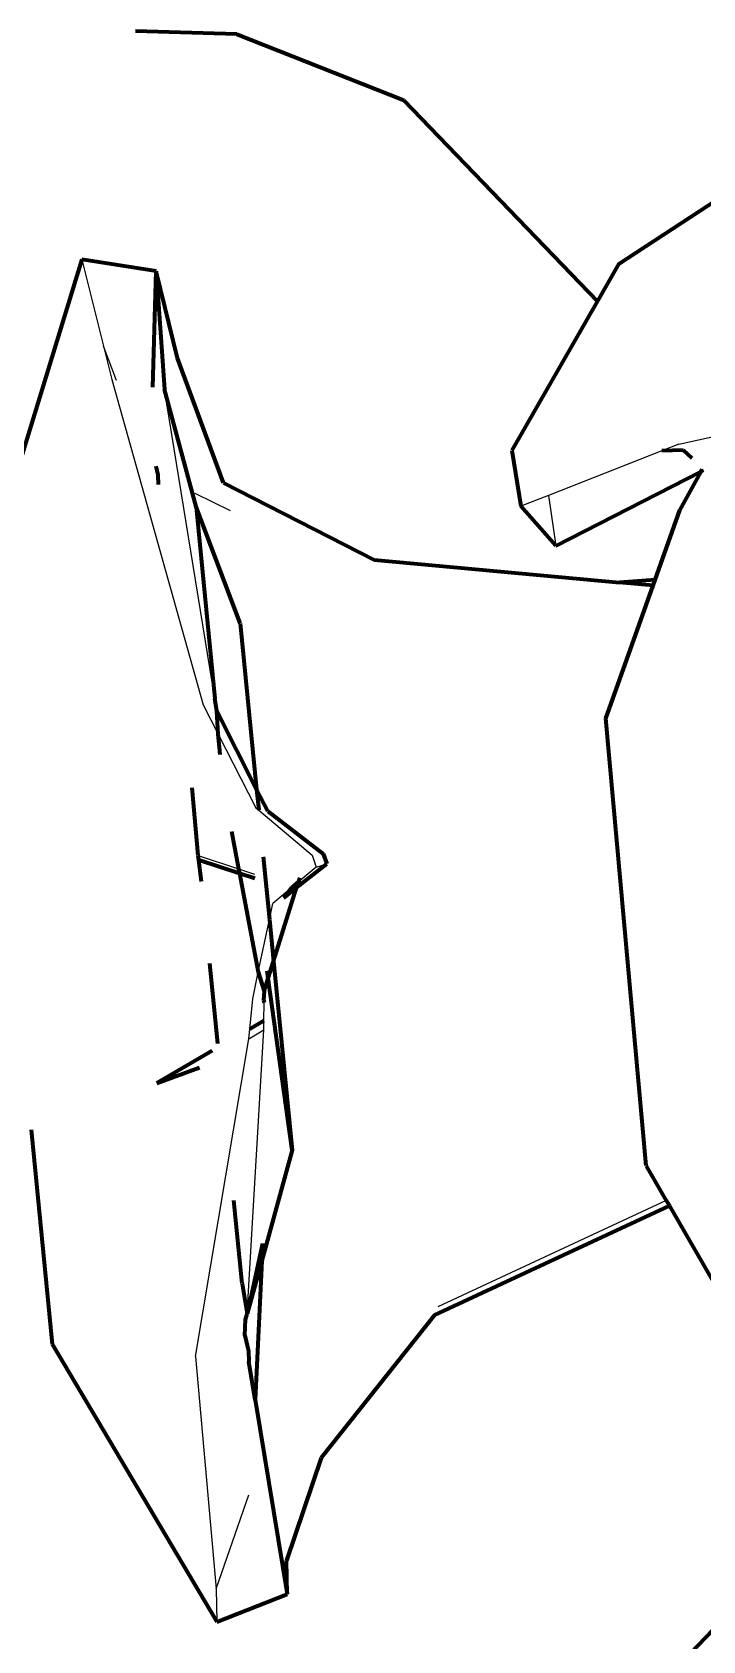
# Model space of a CAD drawing. Header units: millimetres. Extents: x 4307 to 31003, y 2809 to 20009.
# Drawn here: x 11353.06 to 11365.02, y 9336.18 to 9364.86 of the extents above; entities that cross this region are included whole.
import ezdxf

# ---------------------------------------------------------------- set-up
doc = ezdxf.new("R2010")
doc.units = ezdxf.units.MM
doc.layers.add('ProfileEdges', color=7, linetype='Continuous')

msp = doc.modelspace()

# ---------------------------------------------------------------- linework, layer by layer
for p, q in [((11353.944, 9360.807), (11354.327, 9359.266)), ((11354.562, 9358.654), (11354.327, 9359.266)), ((11354.327, 9359.266), (11354.475, 9358.671)), ((11354.475, 9358.671), (11356.109, 9352.866)), ((11356.313, 9352.984), (11355.415, 9358.494)), ((11364.592, 9357.518), (11368.311, 9358.325)), ((11364.292, 9357.4), (11362.267, 9356.603)), ((11364.592, 9357.518), (11364.292, 9357.4)), ((11355.304, 9356.97), (11355.27, 9356.987)), ((11356.594, 9356.326), (11355.966, 9356.639)), ((11362.267, 9356.603), (11361.776, 9356.409)), ((11362.267, 9356.603), (11362.401, 9355.704)), ((11356.109, 9352.866), (11356.375, 9352.346)), ((11356.375, 9352.346), (11357.046, 9351.033)), ((11357.046, 9351.033), (11357.098, 9350.989)), ((11357.098, 9350.989), (11358.052, 9350.191)), ((11356.018, 9350.182), (11356.74, 9349.944)), ((11356.74, 9349.944), (11357.021, 9349.852)), ((11358.122, 9349.975), (11357.804, 9349.707)), ((11358.052, 9350.191), (11358.122, 9349.975)), ((11358.122, 9349.975), (11358.316, 9350.033)), ((11357.684, 9349.607), (11357.35, 9349.325)), ((11357.29, 9349.042), (11357.35, 9349.325)), ((11357.091, 9348.102), (11357.29, 9349.042)), ((11356.991, 9347.627), (11357.091, 9348.102)), ((11356.94, 9347.086), (11356.991, 9347.627)), ((11357.192, 9347.232), (11357.194, 9347.564)), ((11356.89, 9342.012), (11357.191, 9347.072)), ((11356.924, 9346.915), (11356.94, 9347.086)), ((11356.924, 9346.915), (11357.191, 9347.072)), ((11357.191, 9347.072), (11357.192, 9347.232)), ((11355.971, 9341.252), (11356.924, 9346.915)), ((11364.369, 9344.031), (11360.293, 9342.138)), ((11355.971, 9341.252), (11356.337, 9337.109)), ((11356.337, 9337.109), (11356.923, 9338.784)), ((11356.337, 9337.109), (11356.35, 9336.519))]:
    msp.add_line(p, q)
at = {"layer": 'ProfileEdges', "lineweight": 211}
for p, q in [((11356.705, 9364.829), (11354.901, 9364.878)), ((11356.705, 9364.829), (11359.687, 9363.649)), ((11363.523, 9360.73), (11369.752, 9364.818)), ((11359.687, 9363.649), (11363.141, 9360.064)), ((11353.944, 9360.807), (11352.11, 9354.835)), ((11355.271, 9360.6), (11353.944, 9360.807)), ((11355.212, 9358.532), (11355.271, 9360.6)), ((11355.271, 9360.6), (11355.415, 9358.494)), ((11355.648, 9359.048), (11355.271, 9360.6)), ((11363.523, 9360.73), (11363.141, 9360.064)), ((11363.141, 9360.064), (11361.613, 9357.404)), ((11356.47, 9356.829), (11355.648, 9359.048)), ((11355.984, 9356.398), (11355.415, 9358.494)), ((11361.613, 9357.404), (11361.776, 9356.409)), ((11364.673, 9357.408), (11364.292, 9357.4)), ((11364.673, 9357.408), (11364.828, 9357.267)), ((11355.304, 9356.97), (11355.27, 9357.124)), ((11355.309, 9356.796), (11355.304, 9356.97)), ((11356.47, 9356.829), (11359.16, 9355.455)), ((11362.401, 9355.704), (11364.99, 9357.029)), ((11364.614, 9356.337), (11364.99, 9357.029)), ((11364.99, 9357.029), (11365.013, 9357.071)), ((11364.99, 9357.029), (11365.032, 9357.051)), ((11356.768, 9354.323), (11355.984, 9356.398)), ((11355.984, 9356.398), (11356.313, 9352.984)), ((11362.401, 9355.704), (11361.776, 9356.409)), ((11364.173, 9355.099), (11364.614, 9356.337)), ((11359.16, 9355.455), (11363.538, 9355.052)), ((11364.173, 9355.099), (11363.538, 9355.052)), ((11364.137, 9354.997), (11364.173, 9355.099)), ((11363.292, 9352.626), (11364.137, 9354.997)), ((11364.137, 9354.997), (11363.538, 9355.052)), ((11356.768, 9354.323), (11357.061, 9351.362)), ((11356.35, 9352.762), (11356.313, 9352.984)), ((11357.061, 9351.362), (11356.35, 9352.762)), ((11356.375, 9352.346), (11356.35, 9352.762)), ((11364.01, 9344.652), (11363.292, 9352.626)), ((11356.397, 9352.115), (11356.375, 9352.346)), ((11356.408, 9351.98), (11356.397, 9352.115)), ((11356.018, 9350.182), (11355.908, 9351.389)), ((11357.061, 9351.362), (11357.098, 9350.989)), ((11357.258, 9350.974), (11357.061, 9351.362)), ((11357.258, 9350.974), (11358.249, 9350.211)), ((11356.613, 9350.608), (11356.74, 9349.944)), ((11358.249, 9350.211), (11358.316, 9350.033)), ((11356.028, 9350.098), (11356.018, 9350.182)), ((11356.756, 9349.862), (11356.028, 9350.098)), ((11356.078, 9349.716), (11356.028, 9350.098)), ((11356.74, 9349.944), (11356.756, 9349.862)), ((11357.18, 9350.159), (11357.29, 9349.042)), ((11357.773, 9349.609), (11358.316, 9350.033)), ((11357.031, 9349.772), (11356.756, 9349.862)), ((11356.756, 9349.862), (11357.091, 9348.102)), ((11357.804, 9349.707), (11357.684, 9349.607)), ((11357.773, 9349.609), (11357.804, 9349.707)), ((11357.829, 9349.787), (11357.804, 9349.707)), ((11357.364, 9348.3), (11357.773, 9349.609)), ((11357.544, 9349.43), (11357.773, 9349.609)), ((11357.684, 9349.607), (11357.544, 9349.43)), ((11357.29, 9349.042), (11357.364, 9348.3)), ((11356.37, 9346.826), (11356.225, 9348.259)), ((11357.268, 9347.995), (11357.364, 9348.3)), ((11357.364, 9348.3), (11357.697, 9344.927)), ((11357.091, 9348.102), (11357.195, 9347.761)), ((11357.195, 9347.761), (11357.268, 9347.995)), ((11357.268, 9347.995), (11357.25, 9348.126)), ((11357.697, 9344.927), (11357.268, 9347.995)), ((11357.195, 9347.761), (11357.186, 9347.604)), ((11357.186, 9347.604), (11357.194, 9347.564)), ((11357.192, 9347.232), (11356.94, 9347.086)), ((11356.27, 9346.697), (11355.278, 9346.123)), ((11355.278, 9346.123), (11356.044, 9346.405)), ((11353.039, 9345.298), (11353.413, 9341.467)), ((11357.697, 9344.927), (11357.151, 9342.954)), ((11364.01, 9344.652), (11364.369, 9344.031)), ((11356.804, 9342.544), (11356.653, 9344.034)), ((11360.233, 9341.984), (11364.425, 9343.935)), ((11364.369, 9344.031), (11364.425, 9343.935)), ((11364.425, 9343.935), (11365.93, 9341.331)), ((11357.165, 9343.264), (11356.89, 9342.012)), ((11357.165, 9343.264), (11357.151, 9342.954)), ((11357.151, 9342.954), (11356.89, 9342.012)), ((11357.151, 9342.954), (11357.036, 9340.475)), ((11356.804, 9342.544), (11356.89, 9342.012)), ((11356.848, 9341.622), (11356.864, 9341.907)), ((11356.864, 9341.907), (11356.89, 9342.012)), ((11360.233, 9341.984), (11358.213, 9339.442)), ((11356.848, 9341.622), (11356.916, 9341.343)), ((11353.413, 9341.467), (11356.35, 9336.519)), ((11356.916, 9341.343), (11356.924, 9341.158)), ((11357.036, 9340.475), (11356.924, 9341.158)), ((11357.036, 9340.475), (11357.605, 9337.01)), ((11358.213, 9339.442), (11357.592, 9337.61)), ((11357.605, 9337.01), (11357.592, 9337.61)), ((11364.674, 9335.822), (11366.593, 9337.839)), ((11356.35, 9336.519), (11357.605, 9337.01))]:
    msp.add_line(p, q, dxfattribs=at)

doc.saveas('drawing.dxf')
